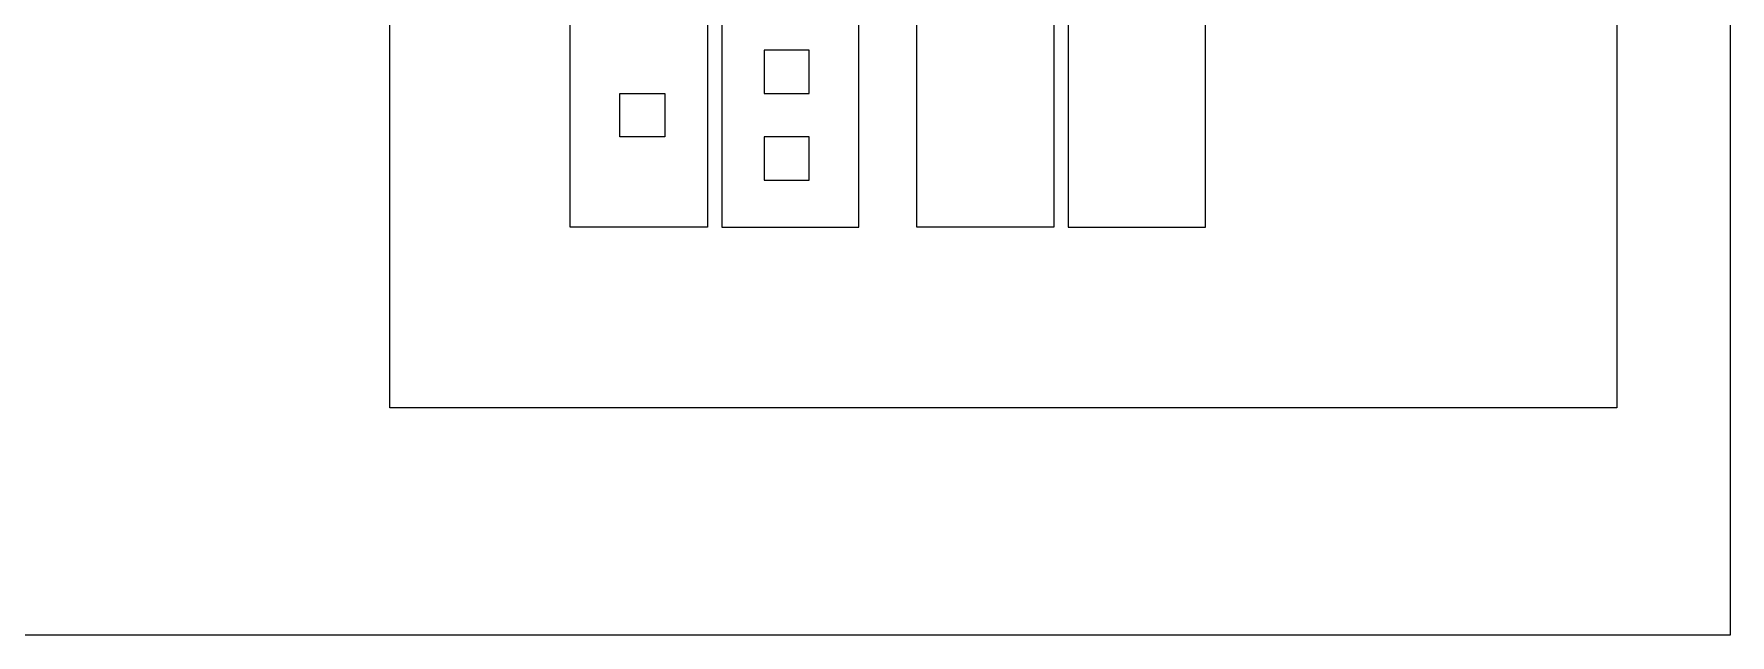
# Model space of a CAD drawing. Header units: metres. Extents: x -269 to 2726, y -36 to 1548.
# Drawn here: x 493.4 to 728.4, y 22.6 to 105.8 of the extents above; entities that cross this region are included whole.
import ezdxf

# ---------------------------------------------------------------- set-up
doc = ezdxf.new("R2010")
doc.units = ezdxf.units.M
doc.layers.add('Page1', color=7, linetype='CONTINUOUS')

msp = doc.modelspace()

# ---------------------------------------------------------------- linework, layer by layer
at = {"layer": 'Page1'}
for points in [[(258.406388, 1547.552513), (728.406388, 1547.552513), (728.406388, 22.552513), (258.406388, 22.552513), (258.406388, 1547.552513)], [(542.713089, 554.020053), (712.713089, 554.020053), (712.713089, 54.020053), (542.713089, 54.020053), (542.713089, 554.020053)], [(586.713074, 79.02005), (567.713074, 79.02005), (567.713074, 212.02005), (567.713074, 212.02005), (586.713074, 212.02005), (586.713074, 79.02005)], [(607.713074, 79.02005), (607.713074, 212.02005), (607.713074, 212.02005), (588.713074, 212.02005), (588.713074, 79.02005), (607.713074, 79.02005)], [(634.713089, 79.020053), (615.713089, 79.020053), (615.713089, 212.020053), (634.713089, 212.020053), (634.713089, 79.020053)], [(655.713089, 79.020053), (655.713089, 212.020053), (636.713089, 212.020053), (636.713089, 79.020053), (655.713089, 79.020053)], [(600.838074, 103.52005), (594.588074, 103.52005), (594.588074, 97.52005), (600.838074, 97.52005), (600.838074, 103.52005)], [(574.588074, 97.52005), (580.838074, 97.52005), (580.838074, 91.52005), (574.588074, 91.52005), (574.588074, 97.52005)], [(600.838074, 91.52005), (594.588074, 91.52005), (594.588074, 85.52005), (600.838074, 85.52005), (600.838074, 91.52005)]]:
    msp.add_lwpolyline(points, dxfattribs=at)

doc.saveas('drawing.dxf')
